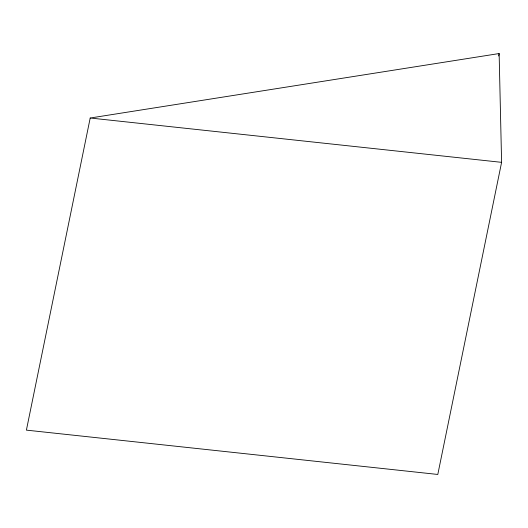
<?xml version="1.0" encoding="UTF-8"?>
<svg xmlns="http://www.w3.org/2000/svg" width="528" height="528" viewBox="0 0 528 528"><rect width="100%" height="100%" fill="white"/><g stroke="black" fill="none" stroke-linecap="round" stroke-linejoin="round"><path stroke-width="0.79" d="M90.202 118.015L26.4 430.129L437.798 474.454L501.6 162.34L499.132 53.546L90.202 118.015L501.6 162.34M498.637 55.968L499.132 53.546"/></g></svg>
